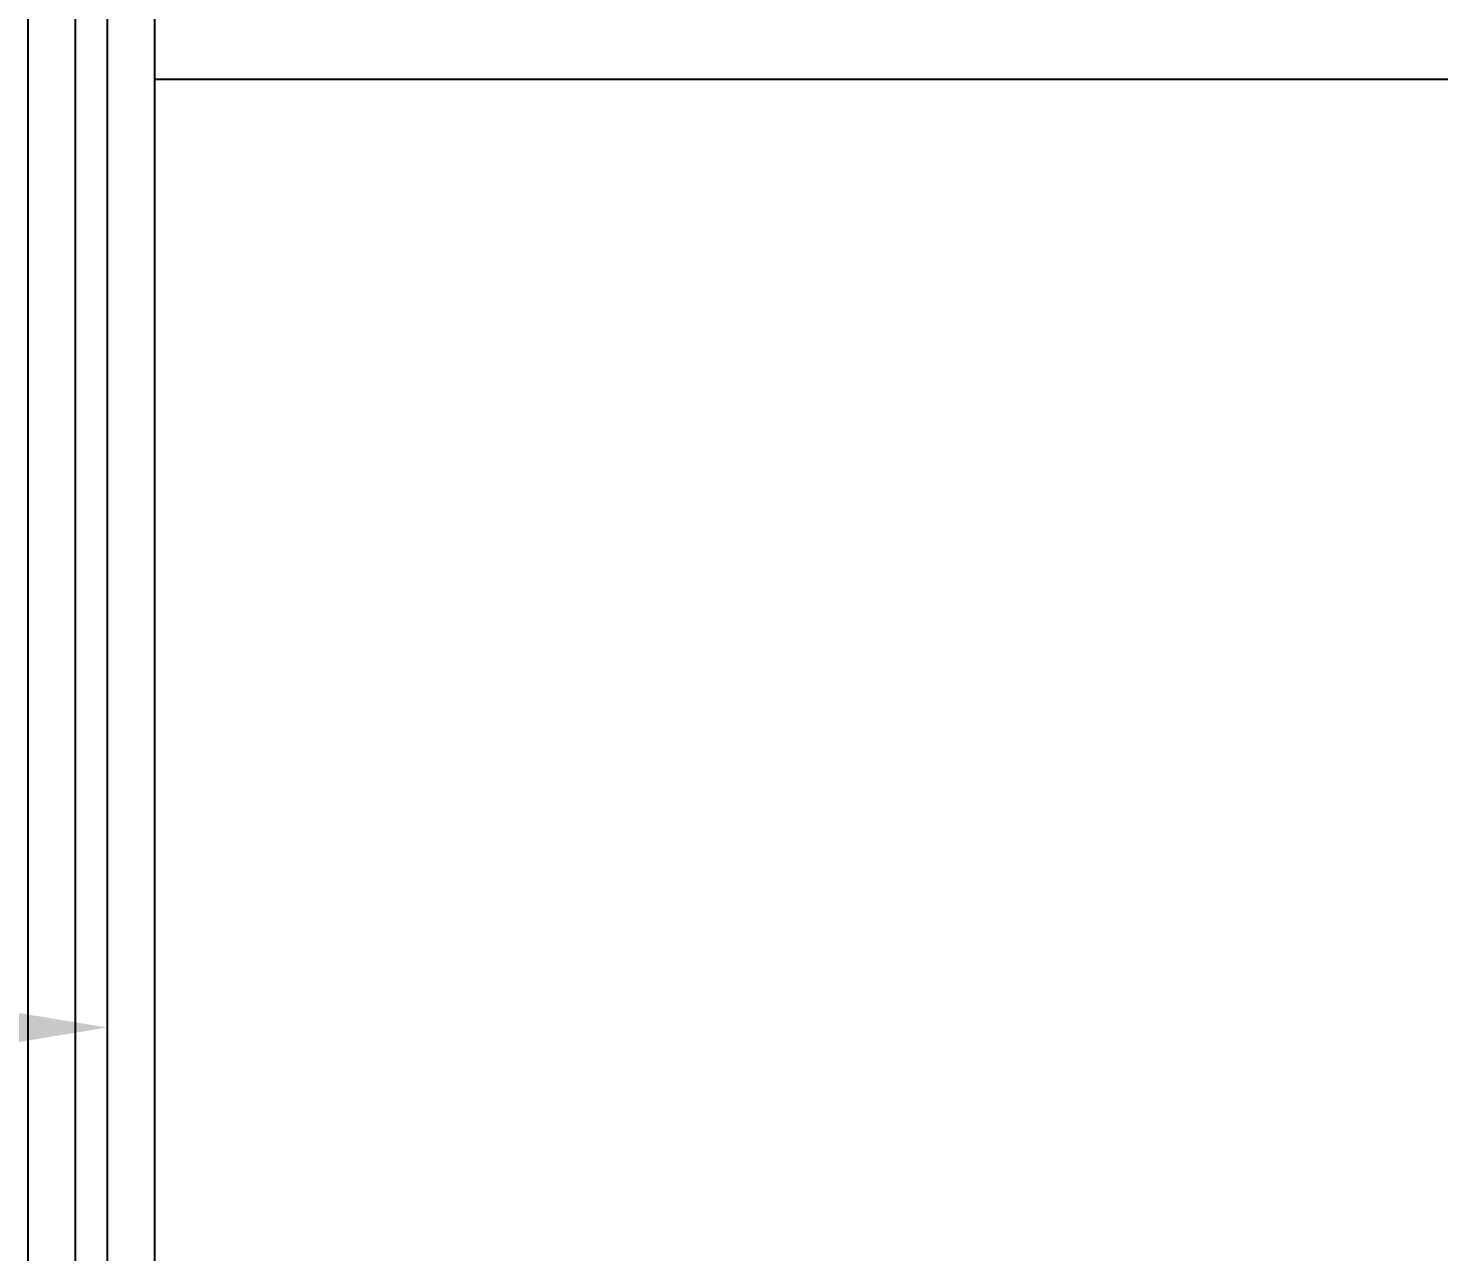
# Model space of a CAD drawing. Header units: metres. Extents: x 198 to 412, y -54 to 17.
# Drawn here: x 261.7101 to 262.1572, y -25.0292 to -24.6414 of the extents above; entities that cross this region are included whole.
import ezdxf
from ezdxf import colors
from ezdxf.entities.mleader import LeaderData, LeaderLine
from ezdxf.math import Vec2, Vec3

# ---------------------------------------------------------------- set-up
doc = ezdxf.new("R2010")
doc.units = ezdxf.units.M
doc.header["$LTSCALE"] = 10
for name, color, linetype in [('A-ABERTURAS', 2, 'Continuous'), ('A-TEXTOS', 2, 'Continuous'), ('TM-REVEST', 252, 'Continuous')]:
    doc.layers.add(name, color=color, linetype=linetype)
doc.styles.add('ARIAL', font='arial.ttf')

msp = doc.modelspace()

# ---------------------------------------------------------------- linework, layer by layer
at = {"layer": 'A-ABERTURAS', "color": 1}
for p, q in [((261.73516, -24.10767), (261.73516, -26.14767)), ((261.75016, -24.10767), (261.75016, -26.14767))]:
    msp.add_line(p, q, dxfattribs=at)
for points in [[(261.71016, -26.15767), (261.71016, -24.08767)], [(261.72516, -26.14767), (261.72516, -24.10767)]]:
    msp.add_lwpolyline(points, dxfattribs=at)
at = {"layer": 'TM-REVEST'}
msp.add_lwpolyline([(262.20178, -25.25767), (262.20178, -24.65767), (261.75016, -24.65767), (261.75016, -25.25767), (262.19178, -25.25767)], dxfattribs=at)

# ---------------------------------------------------------------- leaders
at = {"layer": 'A-TEXTOS'}
ml = msp.add_multileader_mtext('Standard', dxfattribs=at)
ml.set_content('6', color=256, style='ARIAL')
ml.set_leader_properties(color=1)
ml.build(insert=Vec2(0, 0))
ml.multileader.update_dxf_attribs({"has_text_frame": 1, "arrow_head_size": 0.08, "scale": 0.02})
ctx = ml.context
ctx.base_point, ctx.scale, ctx.char_height, ctx.arrow_head_size, ctx.landing_gap_size, ctx.plane_origin = Vec3(259.07235, -24.95813, 0), 0.02, 0.08, 0.08, 0.04, Vec3(261.94215, -24.95813, 0)
ctx.text_align_type = 2
notes = []
notes.append((ctx, [(0, (1, 1, 0), (259.36517, -24.95813, 0), (-1, 0), 0.16, [(0, [(261.73516, -24.95813, 0)], 0, [])])]))
ctx.mtext.insert, ctx.mtext.alignment, ctx.mtext.flow_direction = Vec3(259.16517, -24.91745, 0), 3, 5
for ctx, leaders in notes:
    for number, flags, end, landing, length, lines in leaders:
        leader = LeaderData()
        leader.index, (leader.has_last_leader_line, leader.has_dogleg_vector, leader.attachment_direction) = number, flags
        leader.last_leader_point, leader.dogleg_vector, leader.dogleg_length = Vec3(end), Vec3(landing), length
        for number, points, colour, breaks in lines:
            line = LeaderLine()
            line.index, line.vertices, line.color, line.breaks = number, Vec3.list(points), colors.encode_raw_color(colour), breaks
            leader.lines.append(line)
        ctx.leaders.append(leader)

doc.saveas('drawing.dxf')
